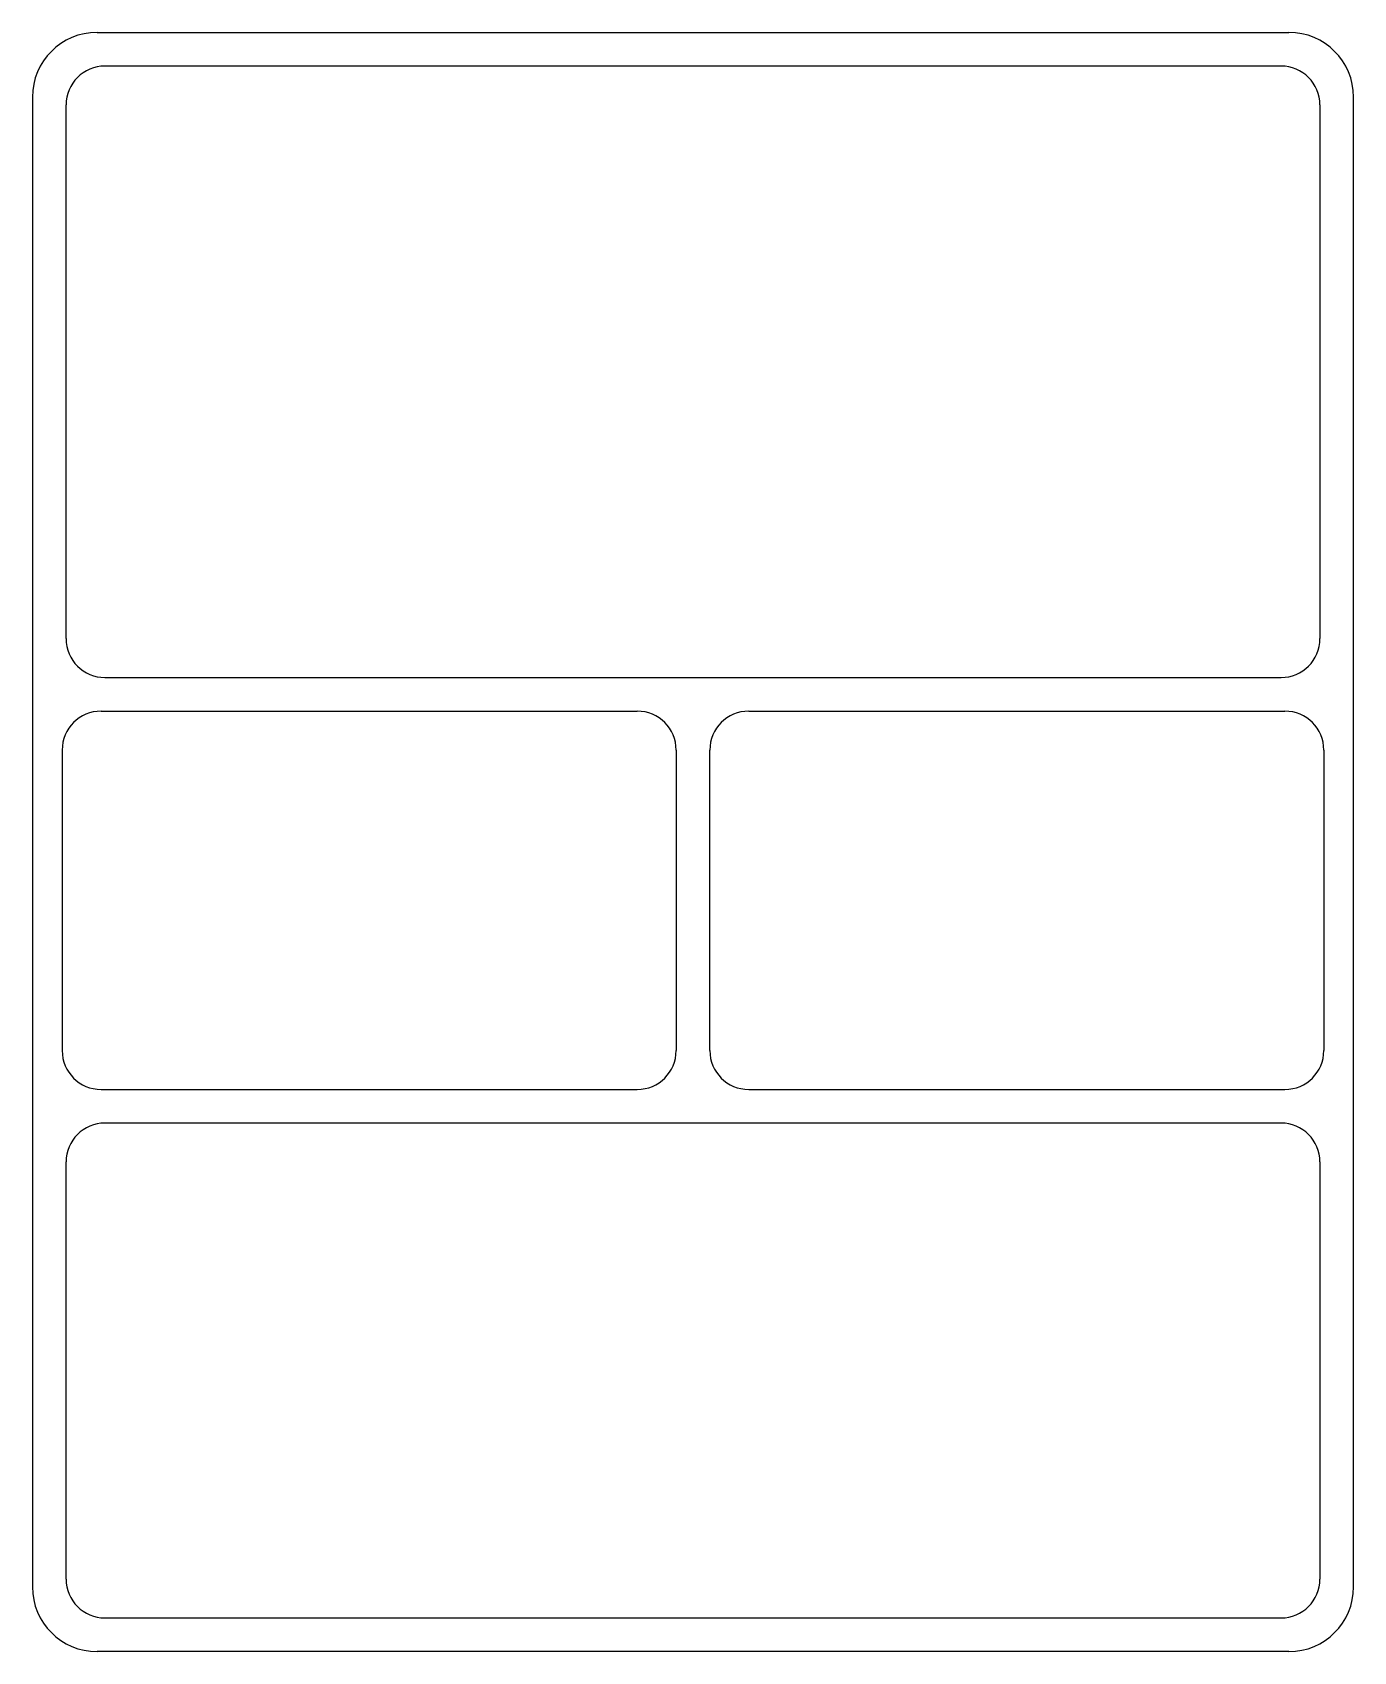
# Model space of a CAD drawing. Header units: millimetres. Extents: x 0 to 102, y 0 to 125.
import ezdxf

# ---------------------------------------------------------------- set-up
doc = ezdxf.new("R2010")
doc.units = ezdxf.units.MM
doc.layers.add('3', color=7, linetype='Continuous', true_color=0xffffff)

msp = doc.modelspace()

# ---------------------------------------------------------------- linework, layer by layer
at = {"layer": '3', "color": 30, "linetype": 'Continuous', "lineweight": 25}
for p, q in [((5, 125), (97, 125)), ((0, 120), (0, 5)), ((102, 5), (102, 120)), ((97, 0), (5, 0))]:
    msp.add_line(p, q, dxfattribs=at)
at = {"layer": '3', "color": 163, "linetype": 'Continuous', "lineweight": 25}
for p, q in [((96.4, 122.4), (5.6, 122.4)), ((2.6, 78.2), (2.6, 119.4)), ((99.4, 119.4), (99.4, 78.2)), ((5.6, 75.2), (96.4, 75.2)), ((5.3, 72.6), (46.7, 72.6)), ((55.3, 72.6), (96.7, 72.6)), ((2.3, 69.6), (2.3, 46.4)), ((49.7, 69.6), (49.7, 46.4)), ((52.3, 46.4), (52.3, 69.6)), ((99.7, 69.6), (99.7, 46.4)), ((5.3, 43.4), (46.7, 43.4)), ((55.3, 43.4), (96.7, 43.4)), ((96.4, 40.8), (5.6, 40.8)), ((2.6, 5.6), (2.6, 37.8)), ((99.4, 37.8), (99.4, 5.6)), ((5.6, 2.6), (96.4, 2.6))]:
    msp.add_line(p, q, dxfattribs=at)
at = {"layer": '3', "color": 30, "linetype": 'Continuous', "lineweight": 25}
for centre, start, end in [((5, 120), 90, 180), ((97, 120), 0, 90), ((5, 5), 180, 270), ((97, 5), 270, 0)]:
    msp.add_arc(centre, 5, start, end, dxfattribs=at)
at = {"layer": '3', "color": 163, "linetype": 'Continuous', "lineweight": 25}
for centre, start, end in [((5.6, 119.4), 90, 180), ((96.4, 119.4), 0, 90), ((5.6, 78.2), 180, 270), ((96.4, 78.2), 270, 0), ((5.3, 69.6), 90, 180), ((46.7, 69.6), 0, 90), ((55.3, 69.6), 90, 180), ((96.7, 69.6), 0, 90), ((5.3, 46.4), 180, 270), ((46.7, 46.4), 270, 0), ((55.3, 46.4), 180, 270), ((96.7, 46.4), 270, 0), ((5.6, 37.8), 90, 180), ((96.4, 37.8), 0, 90), ((5.6, 5.6), 180, 270), ((96.4, 5.6), 270, 0)]:
    msp.add_arc(centre, 3, start, end, dxfattribs=at)

doc.saveas('drawing.dxf')
